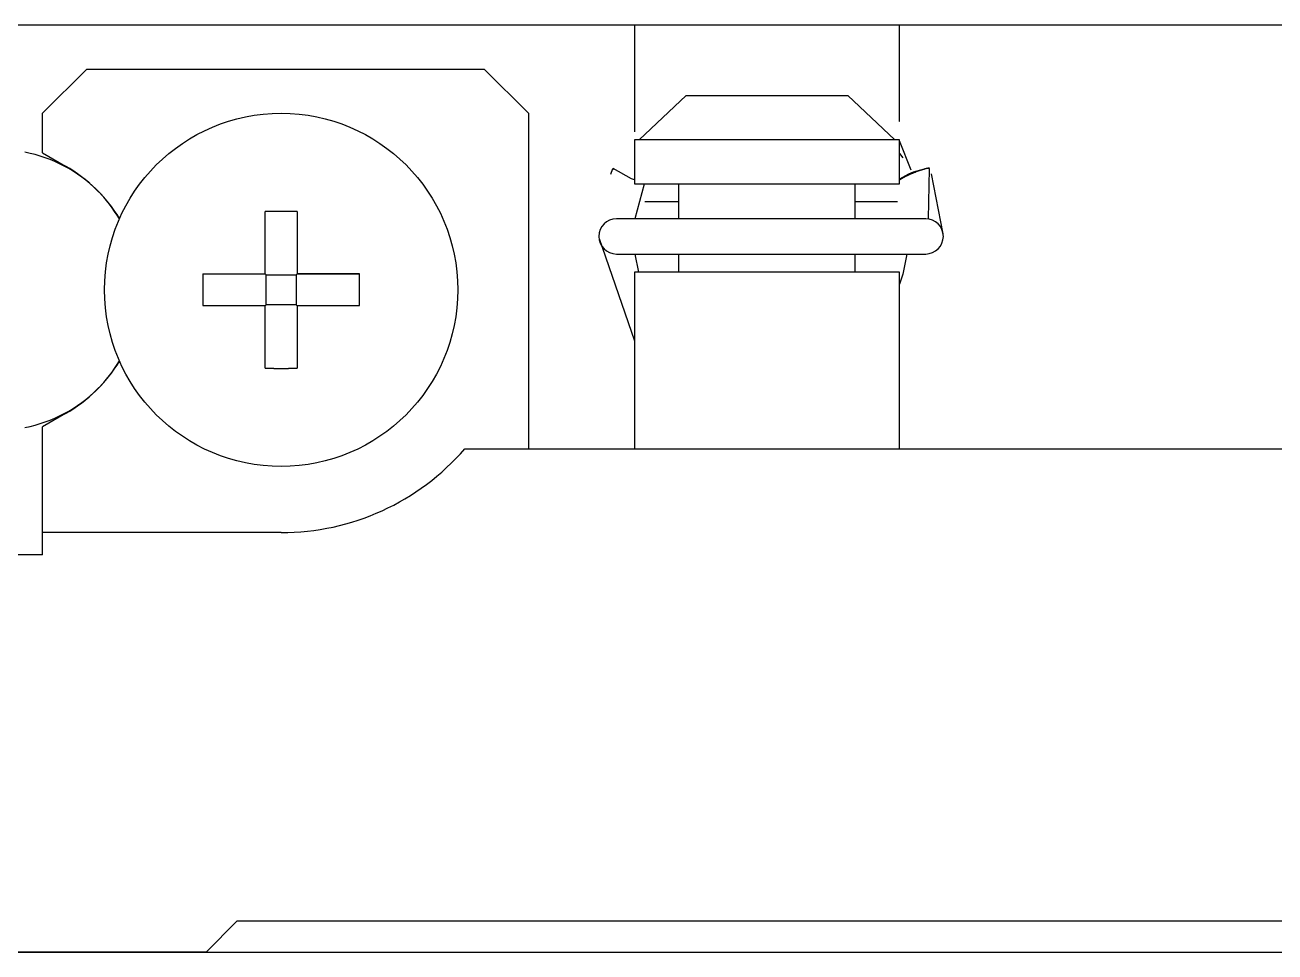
# Model space of a CAD drawing. Extents: x 382 to 585, y 37 to 232.
# Drawn here: x 530.47 to 544.62, y 102.9 to 113.4 of the extents above; entities that cross this region are included whole.
import ezdxf

# ---------------------------------------------------------------- set-up
doc = ezdxf.new("R2010")
doc.units = 0
doc.layers.get('0').update_dxf_attribs({"linetype": 'CONTINUOUS'})

msp = doc.modelspace()

# ---------------------------------------------------------------- linework, layer by layer
at = {"color": 7, "linetype": 'CONTINUOUS'}
for p, q in [((529.666, 113.397), (537.566, 113.397)), ((537.366, 113.397), (537.366, 112.188)), ((537.566, 113.397), (545.566, 113.397)), ((540.366, 112.302), (540.366, 113.397)), ((531.166, 112.897), (530.666, 112.397)), ((531.166, 112.897), (535.666, 112.897)), ((536.166, 112.397), (535.666, 112.897)), ((537.42, 112.097), (537.95, 112.597)), ((537.95, 112.597), (539.783, 112.597)), ((539.783, 112.597), (540.312, 112.097)), ((530.666, 111.948), (530.666, 112.397)), ((536.166, 112.397), (536.166, 108.597)), ((540.366, 112.301), (540.366, 112.301)), ((537.42, 112.097), (537.366, 112.097)), ((537.366, 112.097), (537.366, 111.597)), ((540.312, 112.097), (537.42, 112.097)), ((540.366, 112.097), (540.312, 112.097)), ((540.366, 111.597), (540.366, 112.097)), ((540.498, 111.754), (540.366, 112.085)), ((530.666, 111.948), (530.926, 111.798)), ((540.366, 111.942), (540.405, 111.894)), ((537.119, 111.767), (537.095, 111.703)), ((537.133, 111.759), (537.118, 111.765)), ((537.334, 111.655), (537.124, 111.77)), ((540.469, 111.708), (540.366, 111.65)), ((540.52, 111.73), (540.469, 111.708)), ((540.702, 111.778), (540.52, 111.73)), ((540.695, 111.201), (540.707, 111.767)), ((540.701, 111.771), (540.702, 111.778)), ((540.861, 111.031), (540.729, 111.711)), ((537.366, 111.643), (537.334, 111.655)), ((537.366, 111.597), (540.366, 111.597)), ((537.375, 111.204), (537.48, 111.597)), ((537.866, 111.597), (537.866, 111.203)), ((539.866, 111.203), (539.866, 111.597)), ((537.482, 111.397), (537.866, 111.397)), ((539.866, 111.397), (540.344, 111.397)), ((533.186, 110.577), (533.186, 111.283)), ((533.546, 111.283), (533.546, 110.577)), ((540.663, 111.203), (537.163, 111.203)), ((536.965, 110.977), (537.366, 109.82)), ((537.163, 110.803), (540.663, 110.803)), ((537.416, 110.597), (537.375, 110.803)), ((537.866, 110.803), (537.866, 110.597)), ((539.866, 110.597), (539.866, 110.803)), ((540.451, 110.803), (540.403, 110.574)), ((532.48, 110.577), (533.186, 110.577)), ((532.48, 110.577), (533.186, 110.577)), ((533.196, 110.567), (533.186, 110.577)), ((533.196, 110.227), (533.196, 110.567)), ((533.196, 110.567), (533.536, 110.567)), ((533.536, 110.567), (533.546, 110.577)), ((533.536, 110.567), (533.536, 110.227)), ((533.546, 110.577), (534.252, 110.577)), ((534.252, 110.577), (533.546, 110.577)), ((540.366, 110.597), (537.366, 110.597)), ((537.366, 110.597), (537.366, 108.597)), ((540.366, 108.597), (540.366, 110.597)), ((540.403, 110.574), (540.367, 110.462)), ((533.186, 110.217), (532.48, 110.217)), ((533.196, 110.227), (533.186, 110.217)), ((533.186, 109.511), (533.186, 110.217)), ((533.536, 110.227), (533.196, 110.227)), ((533.536, 110.227), (533.546, 110.217)), ((533.546, 110.217), (533.546, 109.511)), ((534.252, 110.217), (533.546, 110.217)), ((530.926, 108.996), (530.666, 108.846)), ((530.666, 107.647), (530.666, 108.846)), ((535.445, 108.597), (550.287, 108.597)), ((530.666, 107.397), (530.666, 107.647)), ((533.366, 107.647), (530.666, 107.647)), ((530.666, 107.397), (523.366, 107.397)), ((532.516, 102.897), (532.866, 103.247)), ((552.866, 103.247), (532.866, 103.247)), ((532.516, 102.897), (528.366, 102.897)), ((528.366, 102.897), (532.516, 102.897)), ((532.516, 102.897), (544.366, 102.897)), ((544.366, 102.897), (553.216, 102.897))]:
    msp.add_line(p, q, dxfattribs=at)
for points in [[(540.522, 111.72, 0), (540.522, 111.72, 0), (540.52, 111.72, 0), (540.518, 111.718, 0), (540.516, 111.718, 0), (540.516, 111.718, 0), (540.514, 111.716, 0), (540.512, 111.716, 0), (540.51, 111.716, 0), (540.51, 111.714, 0), (540.508, 111.714, 0), (540.506, 111.714, 0), (540.506, 111.714, 0), (540.504, 111.712, 0), (540.502, 111.712, 0), (540.5, 111.712, 0), (540.5, 111.71, 0), (540.498, 111.71, 0), (540.496, 111.71, 0), (540.494, 111.708, 0), (540.494, 111.708, 0), (540.492, 111.708, 0), (540.49, 111.706, 0), (540.49, 111.706, 0), (540.488, 111.706, 0), (540.486, 111.704, 0), (540.484, 111.704, 0), (540.484, 111.704, 0), (540.482, 111.702, 0), (540.48, 111.702, 0), (540.48, 111.702, 0), (540.478, 111.7, 0), (540.476, 111.7, 0), (540.474, 111.7, 0), (540.474, 111.698, 0), (540.472, 111.698, 0), (540.47, 111.698, 0), (540.47, 111.696, 0), (540.468, 111.696, 0), (540.466, 111.696, 0), (540.466, 111.694, 0), (540.464, 111.694, 0), (540.462, 111.694, 0), (540.46, 111.692, 0), (540.46, 111.692, 0), (540.458, 111.692, 0), (540.456, 111.69, 0), (540.456, 111.69, 0), (540.454, 111.69, 0), (540.452, 111.69, 0), (540.452, 111.688, 0), (540.45, 111.688, 0), (540.448, 111.688, 0), (540.448, 111.686, 0), (540.446, 111.686, 0), (540.444, 111.686, 0), (540.444, 111.684, 0), (540.442, 111.684, 0), (540.44, 111.684, 0), (540.44, 111.682, 0), (540.438, 111.682, 0), (540.436, 111.682, 0), (540.436, 111.68, 0), (540.434, 111.68, 0), (540.432, 111.68, 0), (540.432, 111.678, 0), (540.43, 111.678, 0), (540.43, 111.678, 0), (540.428, 111.676, 0), (540.426, 111.676, 0), (540.426, 111.676, 0), (540.424, 111.674, 0), (540.422, 111.674, 0), (540.422, 111.674, 0), (540.42, 111.672, 0), (540.42, 111.672, 0), (540.418, 111.672, 0), (540.416, 111.67, 0), (540.416, 111.67, 0), (540.414, 111.67, 0), (540.414, 111.668, 0), (540.412, 111.668, 0), (540.41, 111.668, 0), (540.41, 111.666, 0), (540.408, 111.666, 0), (540.408, 111.666, 0), (540.406, 111.664, 0), (540.406, 111.664, 0), (540.404, 111.664, 0), (540.402, 111.664, 0), (540.402, 111.662, 0), (540.4, 111.662, 0), (540.4, 111.662, 0), (540.398, 111.66, 0), (540.398, 111.66, 0), (540.396, 111.66, 0), (540.396, 111.658, 0), (540.394, 111.658, 0), (540.394, 111.658, 0), (540.392, 111.656, 0), (540.392, 111.656, 0), (540.39, 111.656, 0), (540.39, 111.656, 0), (540.388, 111.654, 0), (540.388, 111.654, 0), (540.386, 111.654, 0), (540.386, 111.652, 0), (540.384, 111.652, 0), (540.384, 111.652, 0), (540.382, 111.65, 0), (540.382, 111.65, 0), (540.38, 111.65, 0), (540.38, 111.65, 0), (540.378, 111.648, 0), (540.378, 111.648, 0), (540.376, 111.648, 0), (540.376, 111.646, 0), (540.374, 111.646, 0), (540.374, 111.646, 0), (540.374, 111.646, 0), (540.372, 111.644, 0), (540.372, 111.644, 0), (540.37, 111.644, 0), (540.37, 111.644, 0), (540.37, 111.642, 0), (540.368, 111.642, 0), (540.368, 111.642, 0), (540.366, 111.64, 0), (540.366, 111.64, 0)], [(540.7, 111.772, 0), (540.7, 111.772, 0), (540.7, 111.772, 0), (540.7, 111.772, 0), (540.698, 111.772, 0), (540.698, 111.772, 0), (540.698, 111.772, 0), (540.696, 111.772, 0), (540.696, 111.772, 0), (540.696, 111.772, 0), (540.694, 111.772, 0), (540.694, 111.772, 0), (540.694, 111.772, 0), (540.692, 111.772, 0), (540.692, 111.772, 0), (540.692, 111.772, 0), (540.69, 111.772, 0), (540.69, 111.772, 0), (540.688, 111.772, 0), (540.688, 111.772, 0), (540.688, 111.772, 0), (540.686, 111.772, 0), (540.686, 111.772, 0), (540.684, 111.772, 0), (540.684, 111.772, 0), (540.682, 111.77, 0), (540.682, 111.77, 0), (540.68, 111.77, 0), (540.68, 111.77, 0), (540.678, 111.77, 0), (540.678, 111.77, 0), (540.676, 111.77, 0), (540.676, 111.77, 0), (540.674, 111.77, 0), (540.674, 111.77, 0), (540.672, 111.77, 0), (540.672, 111.77, 0), (540.67, 111.77, 0), (540.67, 111.768, 0), (540.668, 111.768, 0), (540.666, 111.768, 0), (540.666, 111.768, 0), (540.664, 111.768, 0), (540.664, 111.768, 0), (540.662, 111.768, 0), (540.66, 111.768, 0), (540.66, 111.766, 0), (540.658, 111.766, 0), (540.656, 111.766, 0), (540.656, 111.766, 0), (540.654, 111.766, 0), (540.652, 111.766, 0), (540.652, 111.764, 0), (540.65, 111.764, 0), (540.648, 111.764, 0), (540.648, 111.764, 0), (540.646, 111.764, 0), (540.644, 111.764, 0), (540.644, 111.762, 0), (540.642, 111.762, 0), (540.64, 111.762, 0), (540.638, 111.762, 0), (540.638, 111.762, 0), (540.636, 111.76, 0), (540.634, 111.76, 0), (540.634, 111.76, 0), (540.632, 111.76, 0), (540.63, 111.76, 0), (540.628, 111.758, 0), (540.626, 111.758, 0), (540.626, 111.758, 0), (540.624, 111.758, 0), (540.622, 111.756, 0), (540.62, 111.756, 0), (540.62, 111.756, 0), (540.618, 111.756, 0), (540.616, 111.754, 0), (540.614, 111.754, 0), (540.612, 111.754, 0), (540.61, 111.754, 0), (540.61, 111.752, 0), (540.608, 111.752, 0), (540.606, 111.752, 0), (540.604, 111.752, 0), (540.602, 111.75, 0), (540.6, 111.75, 0), (540.6, 111.75, 0), (540.598, 111.748, 0), (540.596, 111.748, 0), (540.594, 111.748, 0), (540.592, 111.746, 0), (540.59, 111.746, 0), (540.588, 111.746, 0), (540.588, 111.746, 0), (540.586, 111.744, 0), (540.584, 111.744, 0), (540.582, 111.744, 0), (540.58, 111.742, 0), (540.578, 111.742, 0), (540.576, 111.742, 0), (540.574, 111.74, 0), (540.572, 111.74, 0), (540.57, 111.74, 0), (540.57, 111.738, 0), (540.568, 111.738, 0), (540.566, 111.738, 0), (540.564, 111.736, 0), (540.562, 111.736, 0), (540.56, 111.736, 0), (540.558, 111.734, 0), (540.556, 111.734, 0), (540.554, 111.734, 0), (540.552, 111.732, 0), (540.55, 111.732, 0), (540.548, 111.732, 0), (540.548, 111.73, 0), (540.546, 111.73, 0), (540.544, 111.728, 0), (540.542, 111.728, 0), (540.54, 111.728, 0), (540.538, 111.726, 0), (540.536, 111.726, 0), (540.534, 111.726, 0), (540.532, 111.724, 0), (540.53, 111.724, 0), (540.528, 111.722, 0), (540.526, 111.722, 0), (540.524, 111.722, 0), (540.522, 111.72, 0)], [(540.706, 111.768, 0), (540.706, 111.768, 0), (540.706, 111.768, 0), (540.706, 111.768, 0), (540.706, 111.768, 0), (540.706, 111.768, 0), (540.706, 111.768, 0), (540.706, 111.768, 0), (540.706, 111.768, 0), (540.706, 111.77, 0), (540.706, 111.77, 0), (540.706, 111.77, 0), (540.706, 111.77, 0), (540.706, 111.77, 0), (540.706, 111.77, 0), (540.706, 111.77, 0), (540.706, 111.77, 0), (540.706, 111.77, 0), (540.706, 111.77, 0), (540.706, 111.77, 0), (540.706, 111.77, 0), (540.706, 111.77, 0), (540.706, 111.77, 0), (540.706, 111.77, 0), (540.706, 111.77, 0), (540.706, 111.77, 0), (540.706, 111.77, 0), (540.706, 111.77, 0), (540.706, 111.77, 0), (540.706, 111.77, 0), (540.706, 111.77, 0), (540.706, 111.77, 0), (540.704, 111.77, 0), (540.704, 111.77, 0), (540.704, 111.77, 0), (540.704, 111.77, 0), (540.704, 111.77, 0), (540.704, 111.77, 0), (540.704, 111.77, 0), (540.704, 111.77, 0), (540.704, 111.77, 0), (540.704, 111.77, 0), (540.704, 111.77, 0), (540.704, 111.77, 0), (540.704, 111.77, 0), (540.704, 111.77, 0), (540.704, 111.77, 0), (540.704, 111.77, 0), (540.704, 111.77, 0), (540.704, 111.77, 0), (540.704, 111.77, 0), (540.704, 111.77, 0), (540.704, 111.77, 0), (540.704, 111.77, 0), (540.704, 111.77, 0), (540.704, 111.77, 0), (540.704, 111.77, 0), (540.704, 111.77, 0), (540.704, 111.77, 0), (540.704, 111.77, 0), (540.704, 111.77, 0), (540.704, 111.77, 0), (540.704, 111.77, 0), (540.704, 111.77, 0), (540.704, 111.77, 0), (540.704, 111.77, 0), (540.704, 111.77, 0), (540.704, 111.77, 0), (540.704, 111.77, 0), (540.704, 111.77, 0), (540.704, 111.77, 0), (540.704, 111.77, 0), (540.704, 111.77, 0), (540.704, 111.77, 0), (540.704, 111.77, 0), (540.704, 111.77, 0), (540.704, 111.77, 0), (540.704, 111.77, 0), (540.704, 111.77, 0), (540.704, 111.77, 0), (540.704, 111.77, 0), (540.704, 111.77, 0), (540.704, 111.77, 0), (540.702, 111.77, 0), (540.702, 111.77, 0), (540.702, 111.77, 0), (540.702, 111.77, 0), (540.702, 111.77, 0), (540.702, 111.77, 0), (540.702, 111.77, 0), (540.702, 111.77, 0), (540.702, 111.77, 0), (540.702, 111.77, 0), (540.702, 111.77, 0), (540.702, 111.77, 0), (540.702, 111.77, 0), (540.702, 111.77, 0), (540.702, 111.77, 0), (540.702, 111.77, 0), (540.702, 111.77, 0), (540.702, 111.77, 0), (540.702, 111.77, 0), (540.702, 111.77, 0), (540.702, 111.77, 0), (540.702, 111.77, 0), (540.702, 111.77, 0), (540.702, 111.77, 0), (540.702, 111.77, 0), (540.702, 111.77, 0), (540.702, 111.77, 0), (540.702, 111.77, 0), (540.702, 111.77, 0), (540.702, 111.77, 0), (540.702, 111.77, 0), (540.702, 111.77, 0), (540.702, 111.77, 0), (540.702, 111.77, 0), (540.702, 111.77, 0), (540.702, 111.77, 0), (540.702, 111.77, 0), (540.702, 111.77, 0), (540.702, 111.77, 0), (540.702, 111.77, 0), (540.702, 111.772, 0), (540.7, 111.772, 0), (540.7, 111.772, 0), (540.7, 111.772, 0), (540.7, 111.772, 0), (540.7, 111.772, 0)], [(540.708, 111.768, 0), (540.708, 111.768, 0), (540.708, 111.768, 0), (540.708, 111.768, 0), (540.708, 111.768, 0), (540.708, 111.768, 0), (540.708, 111.768, 0), (540.708, 111.768, 0), (540.708, 111.768, 0), (540.708, 111.768, 0), (540.708, 111.768, 0), (540.708, 111.768, 0), (540.708, 111.768, 0), (540.708, 111.768, 0), (540.708, 111.768, 0), (540.708, 111.768, 0), (540.708, 111.768, 0), (540.708, 111.768, 0), (540.708, 111.768, 0), (540.708, 111.768, 0), (540.706, 111.768, 0), (540.706, 111.768, 0), (540.706, 111.768, 0), (540.706, 111.768, 0), (540.706, 111.768, 0), (540.706, 111.768, 0), (540.706, 111.768, 0), (540.706, 111.768, 0), (540.706, 111.768, 0), (540.706, 111.768, 0), (540.706, 111.768, 0), (540.706, 111.768, 0), (540.706, 111.768, 0), (540.706, 111.768, 0), (540.706, 111.768, 0), (540.706, 111.768, 0), (540.706, 111.768, 0), (540.706, 111.768, 0), (540.706, 111.768, 0), (540.706, 111.768, 0), (540.706, 111.768, 0), (540.706, 111.768, 0), (540.706, 111.768, 0), (540.706, 111.768, 0), (540.706, 111.768, 0), (540.706, 111.768, 0), (540.706, 111.768, 0), (540.706, 111.768, 0), (540.706, 111.768, 0), (540.706, 111.768, 0), (540.706, 111.768, 0), (540.706, 111.768, 0), (540.706, 111.768, 0), (540.706, 111.768, 0), (540.706, 111.768, 0), (540.706, 111.768, 0), (540.706, 111.768, 0), (540.706, 111.768, 0), (540.706, 111.768, 0), (540.706, 111.768, 0), (540.706, 111.768, 0), (540.706, 111.768, 0), (540.706, 111.768, 0), (540.706, 111.768, 0), (540.706, 111.768, 0), (540.706, 111.768, 0), (540.706, 111.768, 0), (540.706, 111.768, 0), (540.706, 111.768, 0), (540.706, 111.768, 0), (540.706, 111.768, 0), (540.706, 111.768, 0), (540.706, 111.768, 0), (540.706, 111.768, 0), (540.706, 111.768, 0), (540.706, 111.768, 0), (540.706, 111.768, 0), (540.706, 111.768, 0), (540.706, 111.768, 0), (540.706, 111.768, 0), (540.706, 111.768, 0), (540.706, 111.768, 0), (540.706, 111.768, 0), (540.706, 111.768, 0), (540.706, 111.768, 0), (540.706, 111.768, 0), (540.706, 111.768, 0), (540.706, 111.768, 0), (540.706, 111.768, 0), (540.706, 111.768, 0), (540.706, 111.768, 0), (540.706, 111.768, 0), (540.706, 111.768, 0), (540.706, 111.768, 0), (540.706, 111.768, 0), (540.706, 111.768, 0), (540.706, 111.768, 0), (540.706, 111.768, 0), (540.706, 111.768, 0), (540.706, 111.768, 0), (540.706, 111.768, 0), (540.706, 111.768, 0), (540.706, 111.768, 0), (540.706, 111.768, 0), (540.706, 111.768, 0), (540.706, 111.768, 0), (540.706, 111.768, 0), (540.706, 111.768, 0), (540.706, 111.768, 0), (540.706, 111.768, 0), (540.706, 111.768, 0), (540.706, 111.768, 0), (540.706, 111.768, 0), (540.706, 111.768, 0), (540.706, 111.768, 0), (540.706, 111.768, 0), (540.706, 111.768, 0), (540.706, 111.768, 0), (540.706, 111.768, 0), (540.706, 111.768, 0), (540.706, 111.768, 0), (540.706, 111.768, 0), (540.706, 111.768, 0), (540.706, 111.768, 0), (540.706, 111.768, 0), (540.706, 111.768, 0), (540.706, 111.768, 0), (540.706, 111.768, 0), (540.706, 111.768, 0)], [(533.546, 111.284, 0), (533.544, 111.284, 0), (533.54, 111.284, 0), (533.538, 111.284, 0), (533.534, 111.284, 0), (533.532, 111.284, 0), (533.53, 111.284, 0), (533.526, 111.284, 0), (533.524, 111.284, 0), (533.52, 111.284, 0), (533.518, 111.284, 0), (533.516, 111.284, 0), (533.512, 111.284, 0), (533.51, 111.284, 0), (533.506, 111.284, 0), (533.504, 111.284, 0), (533.5, 111.284, 0), (533.498, 111.284, 0), (533.496, 111.284, 0), (533.492, 111.284, 0), (533.49, 111.284, 0), (533.486, 111.284, 0), (533.484, 111.284, 0), (533.482, 111.284, 0), (533.478, 111.284, 0), (533.476, 111.284, 0), (533.472, 111.284, 0), (533.47, 111.284, 0), (533.468, 111.286, 0), (533.464, 111.286, 0), (533.462, 111.286, 0), (533.458, 111.286, 0), (533.456, 111.286, 0), (533.454, 111.286, 0), (533.45, 111.286, 0), (533.448, 111.286, 0), (533.444, 111.286, 0), (533.442, 111.286, 0), (533.44, 111.286, 0), (533.436, 111.286, 0), (533.434, 111.286, 0), (533.43, 111.286, 0), (533.428, 111.286, 0), (533.426, 111.286, 0), (533.422, 111.286, 0), (533.42, 111.286, 0), (533.416, 111.286, 0), (533.414, 111.286, 0), (533.41, 111.286, 0), (533.408, 111.286, 0), (533.406, 111.286, 0), (533.402, 111.286, 0), (533.4, 111.286, 0), (533.396, 111.286, 0), (533.394, 111.286, 0), (533.392, 111.286, 0), (533.388, 111.286, 0), (533.386, 111.286, 0), (533.382, 111.286, 0), (533.38, 111.286, 0), (533.378, 111.286, 0), (533.374, 111.286, 0), (533.372, 111.286, 0), (533.368, 111.286, 0), (533.366, 111.286, 0), (533.364, 111.286, 0), (533.36, 111.286, 0), (533.358, 111.286, 0), (533.354, 111.286, 0), (533.352, 111.286, 0), (533.35, 111.286, 0), (533.346, 111.286, 0), (533.344, 111.286, 0), (533.34, 111.286, 0), (533.338, 111.286, 0), (533.334, 111.286, 0), (533.332, 111.286, 0), (533.33, 111.286, 0), (533.326, 111.286, 0), (533.324, 111.286, 0), (533.32, 111.286, 0), (533.318, 111.286, 0), (533.316, 111.286, 0), (533.312, 111.286, 0), (533.31, 111.286, 0), (533.306, 111.286, 0), (533.304, 111.286, 0), (533.302, 111.286, 0), (533.298, 111.286, 0), (533.296, 111.286, 0), (533.292, 111.286, 0), (533.29, 111.286, 0), (533.288, 111.286, 0), (533.284, 111.286, 0), (533.282, 111.286, 0), (533.278, 111.286, 0), (533.276, 111.286, 0), (533.274, 111.286, 0), (533.27, 111.286, 0), (533.268, 111.286, 0), (533.264, 111.286, 0), (533.262, 111.284, 0), (533.26, 111.284, 0), (533.256, 111.284, 0), (533.254, 111.284, 0), (533.25, 111.284, 0), (533.248, 111.284, 0), (533.244, 111.284, 0), (533.242, 111.284, 0), (533.24, 111.284, 0), (533.236, 111.284, 0), (533.234, 111.284, 0), (533.23, 111.284, 0), (533.228, 111.284, 0), (533.226, 111.284, 0), (533.222, 111.284, 0), (533.22, 111.284, 0), (533.216, 111.284, 0), (533.214, 111.284, 0), (533.212, 111.284, 0), (533.208, 111.284, 0), (533.206, 111.284, 0), (533.202, 111.284, 0), (533.2, 111.284, 0), (533.198, 111.284, 0), (533.194, 111.284, 0), (533.192, 111.284, 0), (533.188, 111.284, 0), (533.186, 111.284, 0)], [(532.48, 110.578, 0), (532.48, 110.574, 0), (532.48, 110.572, 0), (532.48, 110.568, 0), (532.48, 110.566, 0), (532.48, 110.564, 0), (532.48, 110.56, 0), (532.48, 110.558, 0), (532.48, 110.554, 0), (532.478, 110.552, 0), (532.478, 110.55, 0), (532.478, 110.546, 0), (532.478, 110.544, 0), (532.478, 110.54, 0), (532.478, 110.538, 0), (532.478, 110.534, 0), (532.478, 110.532, 0), (532.478, 110.53, 0), (532.478, 110.526, 0), (532.478, 110.524, 0), (532.478, 110.52, 0), (532.478, 110.518, 0), (532.478, 110.516, 0), (532.478, 110.512, 0), (532.478, 110.51, 0), (532.478, 110.506, 0), (532.478, 110.504, 0), (532.478, 110.502, 0), (532.478, 110.498, 0), (532.478, 110.496, 0), (532.478, 110.492, 0), (532.478, 110.49, 0), (532.478, 110.488, 0), (532.478, 110.484, 0), (532.478, 110.482, 0), (532.478, 110.478, 0), (532.478, 110.476, 0), (532.478, 110.474, 0), (532.478, 110.47, 0), (532.478, 110.468, 0), (532.478, 110.464, 0), (532.478, 110.462, 0), (532.478, 110.46, 0), (532.478, 110.456, 0), (532.478, 110.454, 0), (532.478, 110.45, 0), (532.478, 110.448, 0), (532.478, 110.444, 0), (532.478, 110.442, 0), (532.478, 110.44, 0), (532.478, 110.436, 0), (532.478, 110.434, 0), (532.478, 110.43, 0), (532.478, 110.428, 0), (532.478, 110.426, 0), (532.478, 110.422, 0), (532.478, 110.42, 0), (532.478, 110.416, 0), (532.478, 110.414, 0), (532.478, 110.412, 0), (532.478, 110.408, 0), (532.478, 110.406, 0), (532.478, 110.402, 0), (532.478, 110.4, 0), (532.478, 110.398, 0), (532.478, 110.394, 0), (532.478, 110.392, 0), (532.478, 110.388, 0), (532.478, 110.386, 0), (532.478, 110.384, 0), (532.478, 110.38, 0), (532.478, 110.378, 0), (532.478, 110.374, 0), (532.478, 110.372, 0), (532.478, 110.368, 0), (532.478, 110.366, 0), (532.478, 110.364, 0), (532.478, 110.36, 0), (532.478, 110.358, 0), (532.478, 110.354, 0), (532.478, 110.352, 0), (532.478, 110.35, 0), (532.478, 110.346, 0), (532.478, 110.344, 0), (532.478, 110.34, 0), (532.478, 110.338, 0), (532.478, 110.336, 0), (532.478, 110.332, 0), (532.478, 110.33, 0), (532.478, 110.326, 0), (532.478, 110.324, 0), (532.478, 110.322, 0), (532.478, 110.318, 0), (532.478, 110.316, 0), (532.478, 110.312, 0), (532.478, 110.31, 0), (532.478, 110.308, 0), (532.478, 110.304, 0), (532.478, 110.302, 0), (532.478, 110.298, 0), (532.478, 110.296, 0), (532.478, 110.294, 0), (532.478, 110.29, 0), (532.478, 110.288, 0), (532.478, 110.284, 0), (532.478, 110.282, 0), (532.478, 110.278, 0), (532.478, 110.276, 0), (532.478, 110.274, 0), (532.478, 110.27, 0), (532.478, 110.268, 0), (532.478, 110.264, 0), (532.478, 110.262, 0), (532.478, 110.26, 0), (532.478, 110.256, 0), (532.478, 110.254, 0), (532.478, 110.25, 0), (532.478, 110.248, 0), (532.478, 110.246, 0), (532.478, 110.242, 0), (532.48, 110.24, 0), (532.48, 110.236, 0), (532.48, 110.234, 0), (532.48, 110.232, 0), (532.48, 110.228, 0), (532.48, 110.226, 0), (532.48, 110.222, 0), (532.48, 110.22, 0), (532.48, 110.218, 0)], [(534.252, 110.218, 0), (534.252, 110.22, 0), (534.252, 110.222, 0), (534.252, 110.226, 0), (534.252, 110.228, 0), (534.252, 110.232, 0), (534.252, 110.234, 0), (534.252, 110.236, 0), (534.252, 110.24, 0), (534.252, 110.242, 0), (534.252, 110.246, 0), (534.252, 110.248, 0), (534.254, 110.25, 0), (534.254, 110.254, 0), (534.254, 110.256, 0), (534.254, 110.26, 0), (534.254, 110.262, 0), (534.254, 110.264, 0), (534.254, 110.268, 0), (534.254, 110.27, 0), (534.254, 110.274, 0), (534.254, 110.276, 0), (534.254, 110.278, 0), (534.254, 110.282, 0), (534.254, 110.284, 0), (534.254, 110.288, 0), (534.254, 110.29, 0), (534.254, 110.294, 0), (534.254, 110.296, 0), (534.254, 110.298, 0), (534.254, 110.302, 0), (534.254, 110.304, 0), (534.254, 110.308, 0), (534.254, 110.31, 0), (534.254, 110.312, 0), (534.254, 110.316, 0), (534.254, 110.318, 0), (534.254, 110.322, 0), (534.254, 110.324, 0), (534.254, 110.326, 0), (534.254, 110.33, 0), (534.254, 110.332, 0), (534.254, 110.336, 0), (534.254, 110.338, 0), (534.254, 110.34, 0), (534.254, 110.344, 0), (534.254, 110.346, 0), (534.254, 110.35, 0), (534.254, 110.352, 0), (534.254, 110.354, 0), (534.254, 110.358, 0), (534.254, 110.36, 0), (534.254, 110.364, 0), (534.254, 110.366, 0), (534.254, 110.368, 0), (534.254, 110.372, 0), (534.254, 110.374, 0), (534.254, 110.378, 0), (534.254, 110.38, 0), (534.254, 110.384, 0), (534.254, 110.386, 0), (534.254, 110.388, 0), (534.254, 110.392, 0), (534.254, 110.394, 0), (534.254, 110.398, 0), (534.254, 110.4, 0), (534.254, 110.402, 0), (534.254, 110.406, 0), (534.254, 110.408, 0), (534.254, 110.412, 0), (534.254, 110.414, 0), (534.254, 110.416, 0), (534.254, 110.42, 0), (534.254, 110.422, 0), (534.254, 110.426, 0), (534.254, 110.428, 0), (534.254, 110.43, 0), (534.254, 110.434, 0), (534.254, 110.436, 0), (534.254, 110.44, 0), (534.254, 110.442, 0), (534.254, 110.444, 0), (534.254, 110.448, 0), (534.254, 110.45, 0), (534.254, 110.454, 0), (534.254, 110.456, 0), (534.254, 110.46, 0), (534.254, 110.462, 0), (534.254, 110.464, 0), (534.254, 110.468, 0), (534.254, 110.47, 0), (534.254, 110.474, 0), (534.254, 110.476, 0), (534.254, 110.478, 0), (534.254, 110.482, 0), (534.254, 110.484, 0), (534.254, 110.488, 0), (534.254, 110.49, 0), (534.254, 110.492, 0), (534.254, 110.496, 0), (534.254, 110.498, 0), (534.254, 110.502, 0), (534.254, 110.504, 0), (534.254, 110.506, 0), (534.254, 110.51, 0), (534.254, 110.512, 0), (534.254, 110.516, 0), (534.254, 110.518, 0), (534.254, 110.52, 0), (534.254, 110.524, 0), (534.254, 110.526, 0), (534.254, 110.53, 0), (534.254, 110.532, 0), (534.254, 110.534, 0), (534.254, 110.538, 0), (534.254, 110.54, 0), (534.254, 110.544, 0), (534.252, 110.546, 0), (534.252, 110.55, 0), (534.252, 110.552, 0), (534.252, 110.554, 0), (534.252, 110.558, 0), (534.252, 110.56, 0), (534.252, 110.564, 0), (534.252, 110.566, 0), (534.252, 110.568, 0), (534.252, 110.572, 0), (534.252, 110.574, 0), (534.252, 110.578, 0)], [(533.186, 109.51, 0), (533.188, 109.51, 0), (533.192, 109.51, 0), (533.194, 109.51, 0), (533.198, 109.51, 0), (533.2, 109.51, 0), (533.202, 109.51, 0), (533.206, 109.51, 0), (533.208, 109.51, 0), (533.212, 109.51, 0), (533.214, 109.51, 0), (533.216, 109.51, 0), (533.22, 109.51, 0), (533.222, 109.51, 0), (533.226, 109.51, 0), (533.228, 109.51, 0), (533.23, 109.51, 0), (533.234, 109.51, 0), (533.236, 109.51, 0), (533.24, 109.51, 0), (533.242, 109.51, 0), (533.244, 109.51, 0), (533.248, 109.51, 0), (533.25, 109.51, 0), (533.254, 109.51, 0), (533.256, 109.51, 0), (533.26, 109.51, 0), (533.262, 109.51, 0), (533.264, 109.51, 0), (533.268, 109.51, 0), (533.27, 109.51, 0), (533.274, 109.51, 0), (533.276, 109.51, 0), (533.278, 109.51, 0), (533.282, 109.51, 0), (533.284, 109.508, 0), (533.288, 109.508, 0), (533.29, 109.508, 0), (533.292, 109.508, 0), (533.296, 109.508, 0), (533.298, 109.508, 0), (533.302, 109.508, 0), (533.304, 109.508, 0), (533.306, 109.508, 0), (533.31, 109.508, 0), (533.312, 109.508, 0), (533.316, 109.508, 0), (533.318, 109.508, 0), (533.32, 109.508, 0), (533.324, 109.508, 0), (533.326, 109.508, 0), (533.33, 109.508, 0), (533.332, 109.508, 0), (533.334, 109.508, 0), (533.338, 109.508, 0), (533.34, 109.508, 0), (533.344, 109.508, 0), (533.346, 109.508, 0), (533.35, 109.508, 0), (533.352, 109.508, 0), (533.354, 109.508, 0), (533.358, 109.508, 0), (533.36, 109.508, 0), (533.364, 109.508, 0), (533.366, 109.508, 0), (533.368, 109.508, 0), (533.372, 109.508, 0), (533.374, 109.508, 0), (533.378, 109.508, 0), (533.38, 109.508, 0), (533.382, 109.508, 0), (533.386, 109.508, 0), (533.388, 109.508, 0), (533.392, 109.508, 0), (533.394, 109.508, 0), (533.396, 109.508, 0), (533.4, 109.508, 0), (533.402, 109.508, 0), (533.406, 109.508, 0), (533.408, 109.508, 0), (533.41, 109.508, 0), (533.414, 109.508, 0), (533.416, 109.508, 0), (533.42, 109.508, 0), (533.422, 109.508, 0), (533.426, 109.508, 0), (533.428, 109.508, 0), (533.43, 109.508, 0), (533.434, 109.508, 0), (533.436, 109.508, 0), (533.44, 109.508, 0), (533.442, 109.508, 0), (533.444, 109.508, 0), (533.448, 109.508, 0), (533.45, 109.51, 0), (533.454, 109.51, 0), (533.456, 109.51, 0), (533.458, 109.51, 0), (533.462, 109.51, 0), (533.464, 109.51, 0), (533.468, 109.51, 0), (533.47, 109.51, 0), (533.472, 109.51, 0), (533.476, 109.51, 0), (533.478, 109.51, 0), (533.482, 109.51, 0), (533.484, 109.51, 0), (533.486, 109.51, 0), (533.49, 109.51, 0), (533.492, 109.51, 0), (533.496, 109.51, 0), (533.498, 109.51, 0), (533.5, 109.51, 0), (533.504, 109.51, 0), (533.506, 109.51, 0), (533.51, 109.51, 0), (533.512, 109.51, 0), (533.516, 109.51, 0), (533.518, 109.51, 0), (533.52, 109.51, 0), (533.524, 109.51, 0), (533.526, 109.51, 0), (533.53, 109.51, 0), (533.532, 109.51, 0), (533.534, 109.51, 0), (533.538, 109.51, 0), (533.54, 109.51, 0), (533.544, 109.51, 0), (533.546, 109.51, 0)]]:
    msp.add_polyline3d(points, dxfattribs=at)
msp.add_circle((533.366, 110.397), 2, dxfattribs=at)
for centre, radius, start, end in [((530.166, 110.397), 1.587, 44.9998, 79.107), ((530.051, 110.282), 1.75, 31.8815, 60), ((530.166, 110.397), 1.587, 30.4333, 44.9998), ((537.163, 111.003), 0.2, 90, 270), ((540.663, 111.003), 0.2, 270, 90), ((530.051, 110.512), 1.75, 300, 328.1185), ((530.166, 110.397), 1.587, 315.0002, 329.5667), ((530.166, 110.397), 1.587, 280.893, 315.0002), ((533.366, 110.397), 2.75, 270, 319.1148)]:
    msp.add_arc(centre, radius, start, end, dxfattribs=at)

doc.saveas('drawing.dxf')
